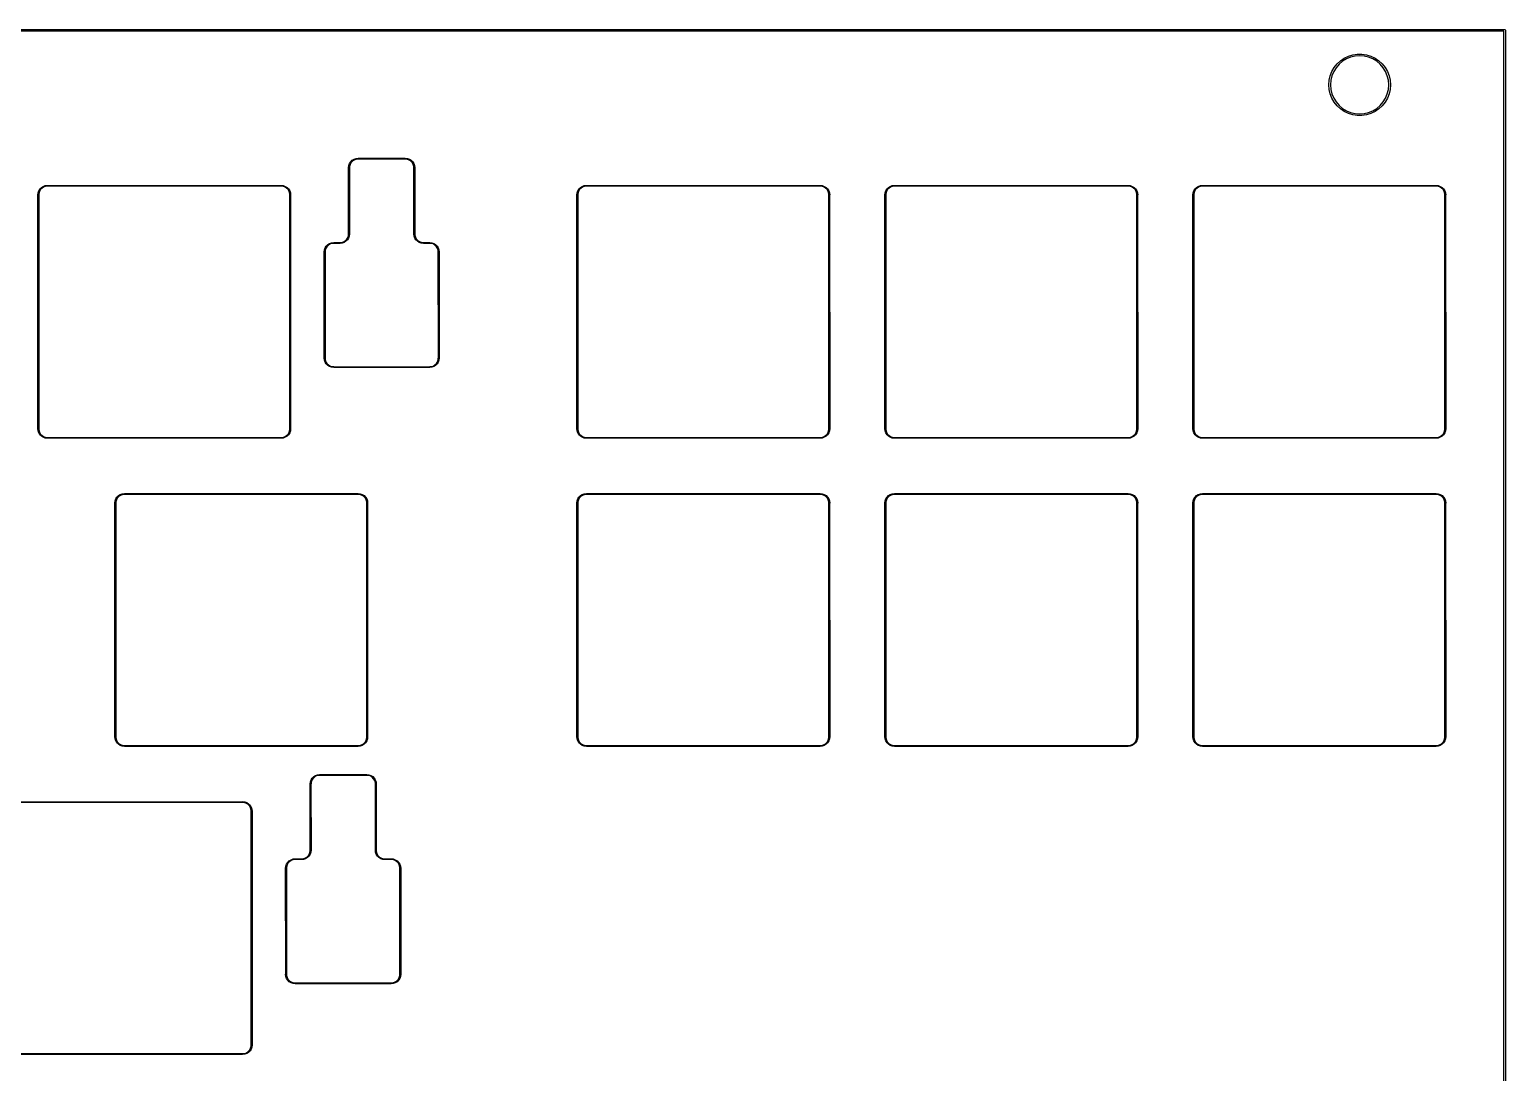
# Model space of a CAD drawing. Extents: x 458 to 823, y -223 to -121.
# Drawn here: x 741.6 to 823, y -181.5 to -123.9 of the extents above; entities that cross this region are included whole.
import ezdxf

# ---------------------------------------------------------------- set-up
doc = ezdxf.new("R2010")
doc.units = 0
doc.layers.add('BLACK', color=7, linetype='CONTINUOUS')

msp = doc.modelspace()

# ---------------------------------------------------------------- linework, layer by layer
at = {"layer": 'BLACK', "linetype": 'CONTINUOUS'}
for p, q in [((510.019131, -123.953805), (823, -123.95)), ((822.950001, -124.046194), (510.046196, -124.049999)), ((822.953803, -222.95), (822.950001, -124.046194)), ((823, -123.95), (823.019134, -123.953806)), ((823.019134, -123.953806), (823.046194, -123.980866)), ((823.046194, -123.980866), (823.05, -223)), ((814.15, -125.527757), (814.37892, -125.417515)), ((814.37892, -125.417515), (814.621714, -125.342623)), ((814.748931, -125.414812), (814.504044, -125.473604)), ((814.621714, -125.342623), (814.872959, -125.304754)), ((815, -125.395052), (814.748931, -125.414812)), ((814.872959, -125.304754), (815.127041, -125.304754)), ((815.251069, -125.414812), (815, -125.395052)), ((815.127041, -125.304754), (815.378286, -125.342623)), ((815.495956, -125.473604), (815.251069, -125.414812)), ((815.378286, -125.342623), (815.62108, -125.417515)), ((815.62108, -125.417515), (815.85, -125.527757)), ((813.375526, -126.498916), (813.468353, -126.262398)), ((813.468353, -126.262398), (813.595394, -126.042356)), ((813.70157, -126.056635), (813.569981, -126.271369)), ((813.595394, -126.042356), (813.753812, -125.843706)), ((813.86513, -125.86513), (813.70157, -126.056635)), ((813.753812, -125.843706), (813.940067, -125.670886)), ((814.056635, -125.70157), (813.86513, -125.86513)), ((813.940067, -125.670886), (814.15, -125.527757)), ((814.271369, -125.569981), (814.056635, -125.70157)), ((814.504044, -125.473604), (814.271369, -125.569981)), ((815.728631, -125.569981), (815.495956, -125.473604)), ((815.943365, -125.70157), (815.728631, -125.569981)), ((815.85, -125.527757), (816.059933, -125.670886)), ((816.13487, -125.86513), (815.943365, -125.70157)), ((816.059933, -125.670886), (816.246188, -125.843706)), ((816.29843, -126.056635), (816.13487, -125.86513)), ((816.246188, -125.843706), (816.404606, -126.042356)), ((816.430019, -126.271369), (816.29843, -126.056635)), ((816.404606, -126.042356), (816.531647, -126.262398)), ((816.531647, -126.262398), (816.624474, -126.498916)), ((813.3, -127), (813.318988, -126.746628)), ((813.318988, -127.253372), (813.3, -127)), ((813.318988, -126.746628), (813.375526, -126.498916)), ((813.414812, -126.748931), (813.395052, -127)), ((813.395052, -127), (813.414812, -127.251069)), ((813.473604, -126.504044), (813.414812, -126.748931)), ((813.569981, -126.271369), (813.473604, -126.504044)), ((816.526396, -126.504044), (816.430019, -126.271369)), ((816.585188, -126.748931), (816.526396, -126.504044)), ((816.604948, -127), (816.585188, -126.748931)), ((816.585188, -127.251069), (816.604948, -127)), ((816.624474, -126.498916), (816.681012, -126.746628)), ((816.681012, -126.746628), (816.7, -127)), ((816.7, -127), (816.681012, -127.253372)), ((813.375526, -127.501084), (813.318988, -127.253372)), ((813.468353, -127.737602), (813.375526, -127.501084)), ((813.414812, -127.251069), (813.473604, -127.495956)), ((813.595394, -127.957644), (813.468353, -127.737602)), ((813.473604, -127.495956), (813.569981, -127.728631)), ((813.569981, -127.728631), (813.70157, -127.943365)), ((816.29843, -127.943365), (816.430019, -127.728631)), ((816.531647, -127.737602), (816.404606, -127.957644)), ((816.430019, -127.728631), (816.526396, -127.495956)), ((816.526396, -127.495956), (816.585188, -127.251069)), ((816.624474, -127.501084), (816.531647, -127.737602)), ((816.681012, -127.253372), (816.624474, -127.501084)), ((813.753812, -128.156294), (813.595394, -127.957644)), ((813.70157, -127.943365), (813.86513, -128.13487)), ((813.940067, -128.329114), (813.753812, -128.156294)), ((813.86513, -128.13487), (814.056635, -128.29843)), ((814.15, -128.472243), (813.940067, -128.329114)), ((814.056635, -128.29843), (814.271369, -128.430019)), ((814.37892, -128.582485), (814.15, -128.472243)), ((814.271369, -128.430019), (814.504044, -128.526396)), ((814.621714, -128.657377), (814.37892, -128.582485)), ((814.504044, -128.526396), (814.748931, -128.585188)), ((814.872959, -128.695246), (814.621714, -128.657377)), ((814.748931, -128.585188), (815, -128.604948)), ((815.127041, -128.695246), (814.872959, -128.695246)), ((815, -128.604948), (815.251069, -128.585188)), ((815.378286, -128.657377), (815.127041, -128.695246)), ((815.251069, -128.585188), (815.495956, -128.526396)), ((815.62108, -128.582485), (815.378286, -128.657377)), ((815.495956, -128.526396), (815.728631, -128.430019)), ((815.85, -128.472243), (815.62108, -128.582485)), ((815.728631, -128.430019), (815.943365, -128.29843)), ((816.059933, -128.329114), (815.85, -128.472243)), ((815.943365, -128.29843), (816.13487, -128.13487)), ((816.246188, -128.156294), (816.059933, -128.329114)), ((816.13487, -128.13487), (816.29843, -127.943365)), ((816.404606, -127.957644), (816.246188, -128.156294)), ((759.397668, -131.164538), (759.497211, -131.101991)), ((759.541657, -131.13237), (759.433343, -131.194905)), ((759.497211, -131.101991), (759.608177, -131.063163)), ((759.662465, -131.1), (759.541657, -131.13237)), ((759.608177, -131.063163), (759.725, -131.05)), ((759.725, -131.1), (759.662465, -131.1)), ((759.725, -131.05), (759.730821, -131.051891)), ((762.319178, -131.098108), (759.725, -131.1)), ((759.730821, -131.051891), (762.325, -131.05)), ((762.325, -131.1), (762.319178, -131.098108)), ((762.325, -131.05), (762.441823, -131.063163)), ((762.387535, -131.1), (762.325, -131.1)), ((762.508343, -131.13237), (762.387535, -131.1)), ((762.441823, -131.063163), (762.552789, -131.101991)), ((762.616657, -131.194905), (762.508343, -131.13237)), ((762.552789, -131.101991), (762.652332, -131.164538)), ((759.2, -131.575), (759.213163, -131.458177)), ((759.201894, -135.219168), (759.2, -131.575)), ((759.213163, -131.458177), (759.251991, -131.347211)), ((759.25, -131.575), (759.248105, -131.580831)), ((759.248105, -131.580831), (759.25, -135.225)), ((759.28237, -131.391657), (759.25, -131.512465)), ((759.25, -131.512465), (759.25, -131.575)), ((759.251991, -131.347211), (759.314538, -131.247668)), ((759.344905, -131.283343), (759.28237, -131.391657)), ((759.314538, -131.247668), (759.397668, -131.164538)), ((759.433343, -131.194905), (759.344905, -131.283343)), ((762.705095, -131.283343), (762.616657, -131.194905)), ((762.652332, -131.164538), (762.735462, -131.247668)), ((762.76763, -131.391657), (762.705095, -131.283343)), ((762.735462, -131.247668), (762.798009, -131.347211)), ((762.8, -131.512465), (762.76763, -131.391657)), ((762.798009, -131.347211), (762.836837, -131.458177)), ((762.8, -131.575), (762.8, -131.512465)), ((762.801894, -135.219168), (762.8, -131.575)), ((762.836837, -131.458177), (762.85, -131.575)), ((762.85, -131.575), (762.848105, -131.580831)), ((762.848105, -131.580831), (762.85, -135.225)), ((742.101991, -132.847211), (742.164538, -132.747668)), ((742.194905, -132.783343), (742.13237, -132.891657)), ((742.164538, -132.747668), (742.247668, -132.664538)), ((742.283343, -132.694905), (742.194905, -132.783343)), ((742.247668, -132.664538), (742.347211, -132.601991)), ((742.391657, -132.63237), (742.283343, -132.694905)), ((742.347211, -132.601991), (742.458177, -132.563163)), ((742.512465, -132.6), (742.391657, -132.63237)), ((742.458177, -132.563163), (742.575, -132.55)), ((742.575, -132.6), (742.512465, -132.6)), ((742.575, -132.55), (742.580849, -132.5519)), ((755.46915, -132.598099), (742.575, -132.6)), ((742.580849, -132.5519), (755.475, -132.55)), ((755.475, -132.6), (755.46915, -132.598099)), ((755.475, -132.55), (755.591823, -132.563163)), ((755.537535, -132.6), (755.475, -132.6)), ((755.658343, -132.63237), (755.537535, -132.6)), ((755.591823, -132.563163), (755.702789, -132.601991)), ((755.766657, -132.694905), (755.658343, -132.63237)), ((755.702789, -132.601991), (755.802332, -132.664538)), ((755.855095, -132.783343), (755.766657, -132.694905)), ((755.802332, -132.664538), (755.885462, -132.747668)), ((755.91763, -132.891657), (755.855095, -132.783343)), ((755.885462, -132.747668), (755.948009, -132.847211)), ((771.851991, -132.847211), (771.914538, -132.747668)), ((771.944905, -132.783343), (771.88237, -132.891657)), ((771.914538, -132.747668), (771.997668, -132.664538)), ((772.033343, -132.694905), (771.944905, -132.783343)), ((771.997668, -132.664538), (772.097211, -132.601991)), ((772.141657, -132.63237), (772.033343, -132.694905)), ((772.097211, -132.601991), (772.208177, -132.563163)), ((772.262465, -132.6), (772.141657, -132.63237)), ((772.208177, -132.563163), (772.325, -132.55)), ((772.325, -132.6), (772.262465, -132.6)), ((772.325, -132.55), (772.330849, -132.5519)), ((785.21915, -132.598099), (772.325, -132.6)), ((772.330849, -132.5519), (785.225, -132.55)), ((785.225, -132.6), (785.21915, -132.598099)), ((785.225, -132.55), (785.341823, -132.563163)), ((785.287535, -132.6), (785.225, -132.6)), ((785.408343, -132.63237), (785.287535, -132.6)), ((785.341823, -132.563163), (785.452789, -132.601991)), ((785.516657, -132.694905), (785.408343, -132.63237)), ((785.452789, -132.601991), (785.552332, -132.664538)), ((785.605095, -132.783343), (785.516657, -132.694905)), ((785.552332, -132.664538), (785.635462, -132.747668)), ((785.66763, -132.891657), (785.605095, -132.783343)), ((785.635462, -132.747668), (785.698009, -132.847211)), ((788.851991, -132.847211), (788.914538, -132.747668)), ((788.944905, -132.783343), (788.88237, -132.891657)), ((788.914538, -132.747668), (788.997668, -132.664538)), ((789.033343, -132.694905), (788.944905, -132.783343)), ((788.997668, -132.664538), (789.097211, -132.601991)), ((789.141657, -132.63237), (789.033343, -132.694905)), ((789.097211, -132.601991), (789.208177, -132.563163)), ((789.262465, -132.6), (789.141657, -132.63237)), ((789.208177, -132.563163), (789.325, -132.55)), ((789.325, -132.6), (789.262465, -132.6)), ((789.325, -132.55), (789.330849, -132.5519)), ((802.21915, -132.598099), (789.325, -132.6)), ((789.330849, -132.5519), (802.225, -132.55)), ((802.225, -132.6), (802.21915, -132.598099)), ((802.225, -132.55), (802.341823, -132.563163)), ((802.287535, -132.6), (802.225, -132.6)), ((802.408343, -132.63237), (802.287535, -132.6)), ((802.341823, -132.563163), (802.452789, -132.601991)), ((802.516657, -132.694905), (802.408343, -132.63237)), ((802.452789, -132.601991), (802.552332, -132.664538)), ((802.605095, -132.783343), (802.516657, -132.694905)), ((802.552332, -132.664538), (802.635462, -132.747668)), ((802.66763, -132.891657), (802.605095, -132.783343)), ((802.635462, -132.747668), (802.698009, -132.847211)), ((805.851991, -132.847211), (805.914538, -132.747668)), ((805.944905, -132.783343), (805.88237, -132.891657)), ((805.914538, -132.747668), (805.997668, -132.664538)), ((806.033343, -132.694905), (805.944905, -132.783343)), ((805.997668, -132.664538), (806.097211, -132.601991)), ((806.141657, -132.63237), (806.033343, -132.694905)), ((806.097211, -132.601991), (806.208177, -132.563163)), ((806.262465, -132.6), (806.141657, -132.63237)), ((806.208177, -132.563163), (806.325, -132.55)), ((806.325, -132.6), (806.262465, -132.6)), ((806.325, -132.55), (806.330849, -132.5519)), ((819.21915, -132.598099), (806.325, -132.6)), ((806.330849, -132.5519), (819.225, -132.55)), ((819.225, -132.6), (819.21915, -132.598099)), ((819.225, -132.55), (819.341823, -132.563163)), ((819.287535, -132.6), (819.225, -132.6)), ((819.408343, -132.63237), (819.287535, -132.6)), ((819.341823, -132.563163), (819.452789, -132.601991)), ((819.516657, -132.694905), (819.408343, -132.63237)), ((819.452789, -132.601991), (819.552332, -132.664538)), ((819.605095, -132.783343), (819.516657, -132.694905)), ((819.552332, -132.664538), (819.635462, -132.747668)), ((819.66763, -132.891657), (819.605095, -132.783343)), ((819.635462, -132.747668), (819.698009, -132.847211)), ((742.05, -133.075), (742.063163, -132.958177)), ((742.0519, -145.96915), (742.05, -133.075)), ((742.063163, -132.958177), (742.101991, -132.847211)), ((742.1, -133.075), (742.098099, -133.080849)), ((742.098099, -133.080849), (742.1, -145.975)), ((742.13237, -132.891657), (742.1, -133.012465)), ((742.1, -133.012465), (742.1, -133.075)), ((755.95, -133.012465), (755.91763, -132.891657)), ((755.948009, -132.847211), (755.986837, -132.958177)), ((755.95, -133.075), (755.95, -133.012465)), ((755.9519, -145.96915), (755.95, -133.075)), ((755.986837, -132.958177), (756, -133.075)), ((756, -133.075), (755.998099, -133.080849)), ((755.998099, -133.080849), (756, -145.975)), ((771.8, -133.075), (771.813163, -132.958177)), ((771.8019, -145.96915), (771.8, -133.075)), ((771.813163, -132.958177), (771.851991, -132.847211)), ((771.85, -133.075), (771.848099, -133.080849)), ((771.848099, -133.080849), (771.85, -145.975)), ((771.88237, -132.891657), (771.85, -133.012465)), ((771.85, -133.012465), (771.85, -133.075)), ((785.7, -133.012465), (785.66763, -132.891657)), ((785.698009, -132.847211), (785.736837, -132.958177)), ((785.7, -133.075), (785.7, -133.012465)), ((785.7019, -145.96915), (785.7, -133.075)), ((785.736837, -132.958177), (785.75, -133.075)), ((785.75, -133.075), (785.748099, -133.080849)), ((785.748099, -133.080849), (785.75, -145.975)), ((788.8, -133.075), (788.813163, -132.958177)), ((788.8019, -145.96915), (788.8, -133.075)), ((788.813163, -132.958177), (788.851991, -132.847211)), ((788.85, -133.075), (788.848099, -133.080849)), ((788.848099, -133.080849), (788.85, -145.975)), ((788.88237, -132.891657), (788.85, -133.012465)), ((788.85, -133.012465), (788.85, -133.075)), ((802.7, -133.012465), (802.66763, -132.891657)), ((802.698009, -132.847211), (802.736837, -132.958177)), ((802.7, -133.075), (802.7, -133.012465)), ((802.7019, -145.96915), (802.7, -133.075)), ((802.736837, -132.958177), (802.75, -133.075)), ((802.75, -133.075), (802.748099, -133.080849)), ((802.748099, -133.080849), (802.75, -145.975)), ((805.8, -133.075), (805.813163, -132.958177)), ((805.8019, -145.96915), (805.8, -133.075)), ((805.813163, -132.958177), (805.851991, -132.847211)), ((805.85, -133.075), (805.848099, -133.080849)), ((805.848099, -133.080849), (805.85, -145.975)), ((805.88237, -132.891657), (805.85, -133.012465)), ((805.85, -133.012465), (805.85, -133.075)), ((819.7, -133.012465), (819.66763, -132.891657)), ((819.698009, -132.847211), (819.736837, -132.958177)), ((819.7, -133.075), (819.7, -133.012465)), ((819.7019, -145.96915), (819.7, -133.075)), ((819.736837, -132.958177), (819.75, -133.075)), ((819.75, -133.075), (819.748099, -133.080849)), ((819.748099, -133.080849), (819.75, -145.975)), ((759.2, -135.225), (759.201894, -135.219168)), ((759.2, -135.287535), (759.2, -135.225)), ((759.25, -135.225), (759.236837, -135.341823)), ((762.8, -135.225), (762.801894, -135.219168)), ((762.813163, -135.341823), (762.8, -135.225)), ((762.85, -135.225), (762.85, -135.287535)), ((757.863163, -136.108177), (757.901991, -135.997211)), ((757.93237, -136.041657), (757.9, -136.162465)), ((757.901991, -135.997211), (757.964538, -135.897668)), ((757.994905, -135.933343), (757.93237, -136.041657)), ((757.964538, -135.897668), (758.047668, -135.814538)), ((758.083343, -135.844905), (757.994905, -135.933343)), ((758.047668, -135.814538), (758.147211, -135.751991)), ((758.191657, -135.78237), (758.083343, -135.844905)), ((758.147211, -135.751991), (758.258177, -135.713163)), ((758.312465, -135.75), (758.191657, -135.78237)), ((758.258177, -135.713163), (758.375, -135.7)), ((758.375, -135.75), (758.312465, -135.75)), ((758.375, -135.7), (758.380609, -135.701822)), ((758.71939, -135.748177), (758.375, -135.75)), ((758.380609, -135.701822), (758.725, -135.7)), ((758.725, -135.75), (758.71939, -135.748177)), ((758.725, -135.7), (758.787535, -135.7)), ((758.841823, -135.736837), (758.725, -135.75)), ((758.787535, -135.7), (758.908343, -135.66763)), ((758.952789, -135.698009), (758.841823, -135.736837)), ((758.908343, -135.66763), (759.016657, -135.605095)), ((759.052332, -135.635462), (758.952789, -135.698009)), ((759.016657, -135.605095), (759.105095, -135.516657)), ((759.135462, -135.552332), (759.052332, -135.635462)), ((759.105095, -135.516657), (759.16763, -135.408343)), ((759.198009, -135.452789), (759.135462, -135.552332)), ((759.16763, -135.408343), (759.2, -135.287535)), ((759.236837, -135.341823), (759.198009, -135.452789)), ((762.851991, -135.452789), (762.813163, -135.341823)), ((762.85, -135.287535), (762.88237, -135.408343)), ((762.914538, -135.552332), (762.851991, -135.452789)), ((762.88237, -135.408343), (762.944905, -135.516657)), ((762.997668, -135.635462), (762.914538, -135.552332)), ((762.944905, -135.516657), (763.033343, -135.605095)), ((763.097211, -135.698009), (762.997668, -135.635462)), ((763.033343, -135.605095), (763.141657, -135.66763)), ((763.208177, -135.736837), (763.097211, -135.698009)), ((763.141657, -135.66763), (763.262465, -135.7)), ((763.325, -135.75), (763.208177, -135.736837)), ((763.262465, -135.7), (763.325, -135.7)), ((763.325, -135.7), (763.330609, -135.701822)), ((763.66939, -135.748177), (763.325, -135.75)), ((763.330609, -135.701822), (763.675, -135.7)), ((763.675, -135.75), (763.66939, -135.748177)), ((763.675, -135.7), (763.791823, -135.713163)), ((763.737535, -135.75), (763.675, -135.75)), ((763.858343, -135.78237), (763.737535, -135.75)), ((763.791823, -135.713163), (763.902789, -135.751991)), ((763.966657, -135.844905), (763.858343, -135.78237)), ((763.902789, -135.751991), (764.002332, -135.814538)), ((764.055095, -135.933343), (763.966657, -135.844905)), ((764.002332, -135.814538), (764.085462, -135.897668)), ((764.11763, -136.041657), (764.055095, -135.933343)), ((764.085462, -135.897668), (764.148009, -135.997211)), ((764.15, -136.162465), (764.11763, -136.041657)), ((764.148009, -135.997211), (764.186837, -136.108177)), ((757.85, -136.225), (757.863163, -136.108177)), ((757.851897, -142.069158), (757.85, -136.225)), ((757.9, -136.225), (757.898102, -136.230841)), ((757.898102, -136.230841), (757.9, -142.075)), ((757.9, -136.162465), (757.9, -136.225)), ((764.15, -136.225), (764.15, -136.162465)), ((764.151897, -142.069158), (764.15, -136.225)), ((764.186837, -136.108177), (764.2, -136.225)), ((764.2, -136.225), (764.198102, -136.230841)), ((764.198102, -136.230841), (764.2, -142.075)), ((757.85, -142.075), (757.851897, -142.069158)), ((757.863163, -142.191823), (757.85, -142.075)), ((757.901991, -142.302789), (757.863163, -142.191823)), ((757.9, -142.075), (757.9, -142.137535)), ((757.9, -142.137535), (757.93237, -142.258343)), ((757.964538, -142.402332), (757.901991, -142.302789)), ((757.93237, -142.258343), (757.994905, -142.366657)), ((758.047668, -142.485462), (757.964538, -142.402332)), ((757.994905, -142.366657), (758.083343, -142.455095)), ((758.147211, -142.548009), (758.047668, -142.485462)), ((758.083343, -142.455095), (758.191657, -142.51763)), ((758.258177, -142.586837), (758.147211, -142.548009)), ((758.191657, -142.51763), (758.312465, -142.55)), ((758.312465, -142.55), (758.375, -142.55)), ((758.375, -142.55), (758.380839, -142.551897)), ((758.380839, -142.551897), (763.675, -142.55)), ((763.675, -142.55), (763.737535, -142.55)), ((763.737535, -142.55), (763.858343, -142.51763)), ((763.902789, -142.548009), (763.791823, -142.586837)), ((763.858343, -142.51763), (763.966657, -142.455095)), ((764.002332, -142.485462), (763.902789, -142.548009)), ((763.966657, -142.455095), (764.055095, -142.366657)), ((764.085462, -142.402332), (764.002332, -142.485462)), ((764.055095, -142.366657), (764.11763, -142.258343)), ((764.148009, -142.302789), (764.085462, -142.402332)), ((764.11763, -142.258343), (764.15, -142.137535)), ((764.186837, -142.191823), (764.148009, -142.302789)), ((764.15, -142.075), (764.151897, -142.069158)), ((764.15, -142.137535), (764.15, -142.075)), ((764.2, -142.075), (764.186837, -142.191823)), ((758.375, -142.6), (758.258177, -142.586837)), ((763.66916, -142.598102), (758.375, -142.6)), ((763.675, -142.6), (763.66916, -142.598102)), ((763.791823, -142.586837), (763.675, -142.6)), ((742.05, -145.975), (742.0519, -145.96915)), ((742.063163, -146.091823), (742.05, -145.975)), ((742.101991, -146.202789), (742.063163, -146.091823)), ((742.1, -145.975), (742.1, -146.037535)), ((742.1, -146.037535), (742.13237, -146.158343)), ((742.164538, -146.302332), (742.101991, -146.202789)), ((742.13237, -146.158343), (742.194905, -146.266657)), ((742.247668, -146.385462), (742.164538, -146.302332)), ((742.194905, -146.266657), (742.283343, -146.355095)), ((742.347211, -146.448009), (742.247668, -146.385462)), ((742.283343, -146.355095), (742.391657, -146.41763)), ((742.458177, -146.486837), (742.347211, -146.448009)), ((742.391657, -146.41763), (742.512465, -146.45)), ((742.575, -146.5), (742.458177, -146.486837)), ((742.512465, -146.45), (742.575, -146.45)), ((742.575, -146.45), (742.580849, -146.4519)), ((755.46915, -146.498099), (742.575, -146.5)), ((742.580849, -146.4519), (755.475, -146.45)), ((755.475, -146.5), (755.46915, -146.498099)), ((755.475, -146.45), (755.537535, -146.45)), ((755.591823, -146.486837), (755.475, -146.5)), ((755.537535, -146.45), (755.658343, -146.41763)), ((755.702789, -146.448009), (755.591823, -146.486837)), ((755.658343, -146.41763), (755.766657, -146.355095)), ((755.802332, -146.385462), (755.702789, -146.448009)), ((755.766657, -146.355095), (755.855095, -146.266657)), ((755.885462, -146.302332), (755.802332, -146.385462)), ((755.855095, -146.266657), (755.91763, -146.158343)), ((755.948009, -146.202789), (755.885462, -146.302332)), ((755.91763, -146.158343), (755.95, -146.037535)), ((755.986837, -146.091823), (755.948009, -146.202789)), ((755.95, -145.975), (755.9519, -145.96915)), ((755.95, -146.037535), (755.95, -145.975)), ((756, -145.975), (755.986837, -146.091823)), ((771.8, -145.975), (771.8019, -145.96915)), ((771.813163, -146.091823), (771.8, -145.975)), ((771.851991, -146.202789), (771.813163, -146.091823)), ((771.85, -145.975), (771.85, -146.037535)), ((771.85, -146.037535), (771.88237, -146.158343)), ((771.914538, -146.302332), (771.851991, -146.202789)), ((771.88237, -146.158343), (771.944905, -146.266657)), ((771.997668, -146.385462), (771.914538, -146.302332)), ((771.944905, -146.266657), (772.033343, -146.355095)), ((772.097211, -146.448009), (771.997668, -146.385462)), ((772.033343, -146.355095), (772.141657, -146.41763)), ((772.208177, -146.486837), (772.097211, -146.448009)), ((772.141657, -146.41763), (772.262465, -146.45)), ((772.325, -146.5), (772.208177, -146.486837)), ((772.262465, -146.45), (772.325, -146.45)), ((772.325, -146.45), (772.330849, -146.4519)), ((785.21915, -146.498099), (772.325, -146.5)), ((772.330849, -146.4519), (785.225, -146.45)), ((785.225, -146.5), (785.21915, -146.498099)), ((785.225, -146.45), (785.287535, -146.45)), ((785.341823, -146.486837), (785.225, -146.5)), ((785.287535, -146.45), (785.408343, -146.41763)), ((785.452789, -146.448009), (785.341823, -146.486837)), ((785.408343, -146.41763), (785.516657, -146.355095)), ((785.552332, -146.385462), (785.452789, -146.448009)), ((785.516657, -146.355095), (785.605095, -146.266657)), ((785.635462, -146.302332), (785.552332, -146.385462)), ((785.605095, -146.266657), (785.66763, -146.158343)), ((785.698009, -146.202789), (785.635462, -146.302332)), ((785.66763, -146.158343), (785.7, -146.037535)), ((785.736837, -146.091823), (785.698009, -146.202789)), ((785.7, -145.975), (785.7019, -145.96915)), ((785.7, -146.037535), (785.7, -145.975)), ((785.75, -145.975), (785.736837, -146.091823)), ((788.8, -145.975), (788.8019, -145.96915)), ((788.813163, -146.091823), (788.8, -145.975)), ((788.851991, -146.202789), (788.813163, -146.091823)), ((788.85, -145.975), (788.85, -146.037535)), ((788.85, -146.037535), (788.88237, -146.158343)), ((788.914538, -146.302332), (788.851991, -146.202789)), ((788.88237, -146.158343), (788.944905, -146.266657)), ((788.997668, -146.385462), (788.914538, -146.302332)), ((788.944905, -146.266657), (789.033343, -146.355095)), ((789.097211, -146.448009), (788.997668, -146.385462)), ((789.033343, -146.355095), (789.141657, -146.41763)), ((789.208177, -146.486837), (789.097211, -146.448009)), ((789.141657, -146.41763), (789.262465, -146.45)), ((789.325, -146.5), (789.208177, -146.486837)), ((789.262465, -146.45), (789.325, -146.45)), ((789.325, -146.45), (789.330849, -146.4519)), ((802.21915, -146.498099), (789.325, -146.5)), ((789.330849, -146.4519), (802.225, -146.45)), ((802.225, -146.5), (802.21915, -146.498099)), ((802.225, -146.45), (802.287535, -146.45)), ((802.341823, -146.486837), (802.225, -146.5)), ((802.287535, -146.45), (802.408343, -146.41763)), ((802.452789, -146.448009), (802.341823, -146.486837)), ((802.408343, -146.41763), (802.516657, -146.355095)), ((802.552332, -146.385462), (802.452789, -146.448009)), ((802.516657, -146.355095), (802.605095, -146.266657)), ((802.635462, -146.302332), (802.552332, -146.385462)), ((802.605095, -146.266657), (802.66763, -146.158343)), ((802.698009, -146.202789), (802.635462, -146.302332)), ((802.66763, -146.158343), (802.7, -146.037535)), ((802.736837, -146.091823), (802.698009, -146.202789)), ((802.7, -145.975), (802.7019, -145.96915)), ((802.7, -146.037535), (802.7, -145.975)), ((802.75, -145.975), (802.736837, -146.091823)), ((805.8, -145.975), (805.8019, -145.96915)), ((805.813163, -146.091823), (805.8, -145.975)), ((805.851991, -146.202789), (805.813163, -146.091823)), ((805.85, -145.975), (805.85, -146.037535)), ((805.85, -146.037535), (805.88237, -146.158343)), ((805.914538, -146.302332), (805.851991, -146.202789)), ((805.88237, -146.158343), (805.944905, -146.266657)), ((805.997668, -146.385462), (805.914538, -146.302332)), ((805.944905, -146.266657), (806.033343, -146.355095)), ((806.097211, -146.448009), (805.997668, -146.385462)), ((806.033343, -146.355095), (806.141657, -146.41763)), ((806.208177, -146.486837), (806.097211, -146.448009)), ((806.141657, -146.41763), (806.262465, -146.45)), ((806.325, -146.5), (806.208177, -146.486837)), ((806.262465, -146.45), (806.325, -146.45)), ((806.325, -146.45), (806.330849, -146.4519)), ((819.21915, -146.498099), (806.325, -146.5)), ((806.330849, -146.4519), (819.225, -146.45)), ((819.225, -146.5), (819.21915, -146.498099)), ((819.225, -146.45), (819.287535, -146.45)), ((819.341823, -146.486837), (819.225, -146.5)), ((819.287535, -146.45), (819.408343, -146.41763)), ((819.452789, -146.448009), (819.341823, -146.486837)), ((819.408343, -146.41763), (819.516657, -146.355095)), ((819.552332, -146.385462), (819.452789, -146.448009)), ((819.516657, -146.355095), (819.605095, -146.266657)), ((819.635462, -146.302332), (819.552332, -146.385462)), ((819.605095, -146.266657), (819.66763, -146.158343)), ((819.698009, -146.202789), (819.635462, -146.302332)), ((819.66763, -146.158343), (819.7, -146.037535)), ((819.736837, -146.091823), (819.698009, -146.202789)), ((819.7, -145.975), (819.7019, -145.96915)), ((819.7, -146.037535), (819.7, -145.975)), ((819.75, -145.975), (819.736837, -146.091823)), ((746.313163, -149.958177), (746.351991, -149.847211)), ((746.351991, -149.847211), (746.414538, -149.747668)), ((746.444905, -149.783343), (746.38237, -149.891657)), ((746.414538, -149.747668), (746.497668, -149.664538)), ((746.533343, -149.694905), (746.444905, -149.783343)), ((746.497668, -149.664538), (746.597211, -149.601991)), ((746.641657, -149.63237), (746.533343, -149.694905)), ((746.597211, -149.601991), (746.708177, -149.563163)), ((746.762465, -149.6), (746.641657, -149.63237)), ((746.708177, -149.563163), (746.825, -149.55)), ((746.825, -149.6), (746.762465, -149.6)), ((746.825, -149.55), (746.830849, -149.5519)), ((759.71915, -149.598099), (746.825, -149.6)), ((746.830849, -149.5519), (759.725, -149.55)), ((759.725, -149.6), (759.71915, -149.598099)), ((759.725, -149.55), (759.841823, -149.563163)), ((759.787535, -149.6), (759.725, -149.6)), ((759.908343, -149.63237), (759.787535, -149.6)), ((759.841823, -149.563163), (759.952789, -149.601991)), ((760.016657, -149.694905), (759.908343, -149.63237)), ((759.952789, -149.601991), (760.052332, -149.664538)), ((760.105095, -149.783343), (760.016657, -149.694905)), ((760.052332, -149.664538), (760.135462, -149.747668)), ((760.16763, -149.891657), (760.105095, -149.783343)), ((760.135462, -149.747668), (760.198009, -149.847211)), ((760.198009, -149.847211), (760.236837, -149.958177)), ((771.813163, -149.958177), (771.851991, -149.847211)), ((771.851991, -149.847211), (771.914538, -149.747668)), ((771.944905, -149.783343), (771.88237, -149.891657)), ((771.914538, -149.747668), (771.997668, -149.664538)), ((772.033343, -149.694905), (771.944905, -149.783343)), ((771.997668, -149.664538), (772.097211, -149.601991)), ((772.141657, -149.63237), (772.033343, -149.694905)), ((772.097211, -149.601991), (772.208177, -149.563163)), ((772.262465, -149.6), (772.141657, -149.63237)), ((772.208177, -149.563163), (772.325, -149.55)), ((772.325, -149.6), (772.262465, -149.6)), ((772.325, -149.55), (772.330849, -149.5519)), ((785.21915, -149.598099), (772.325, -149.6)), ((772.330849, -149.5519), (785.225, -149.55)), ((785.225, -149.6), (785.21915, -149.598099)), ((785.225, -149.55), (785.341823, -149.563163)), ((785.287535, -149.6), (785.225, -149.6)), ((785.408343, -149.63237), (785.287535, -149.6)), ((785.341823, -149.563163), (785.452789, -149.601991)), ((785.516657, -149.694905), (785.408343, -149.63237)), ((785.452789, -149.601991), (785.552332, -149.664538)), ((785.605095, -149.783343), (785.516657, -149.694905)), ((785.552332, -149.664538), (785.635462, -149.747668)), ((785.66763, -149.891657), (785.605095, -149.783343)), ((785.635462, -149.747668), (785.698009, -149.847211)), ((785.698009, -149.847211), (785.736837, -149.958177)), ((788.813163, -149.958177), (788.851991, -149.847211)), ((788.851991, -149.847211), (788.914538, -149.747668)), ((788.944905, -149.783343), (788.88237, -149.891657)), ((788.914538, -149.747668), (788.997668, -149.664538)), ((789.033343, -149.694905), (788.944905, -149.783343)), ((788.997668, -149.664538), (789.097211, -149.601991)), ((789.141657, -149.63237), (789.033343, -149.694905)), ((789.097211, -149.601991), (789.208177, -149.563163)), ((789.262465, -149.6), (789.141657, -149.63237)), ((789.208177, -149.563163), (789.325, -149.55)), ((789.325, -149.6), (789.262465, -149.6)), ((789.325, -149.55), (789.330849, -149.5519)), ((802.21915, -149.598099), (789.325, -149.6)), ((789.330849, -149.5519), (802.225, -149.55)), ((802.225, -149.6), (802.21915, -149.598099)), ((802.225, -149.55), (802.341823, -149.563163)), ((802.287535, -149.6), (802.225, -149.6)), ((802.408343, -149.63237), (802.287535, -149.6)), ((802.341823, -149.563163), (802.452789, -149.601991)), ((802.516657, -149.694905), (802.408343, -149.63237)), ((802.452789, -149.601991), (802.552332, -149.664538)), ((802.605095, -149.783343), (802.516657, -149.694905)), ((802.552332, -149.664538), (802.635462, -149.747668)), ((802.66763, -149.891657), (802.605095, -149.783343)), ((802.635462, -149.747668), (802.698009, -149.847211)), ((802.698009, -149.847211), (802.736837, -149.958177)), ((805.813163, -149.958177), (805.851991, -149.847211)), ((805.851991, -149.847211), (805.914538, -149.747668)), ((805.944905, -149.783343), (805.88237, -149.891657)), ((805.914538, -149.747668), (805.997668, -149.664538)), ((806.033343, -149.694905), (805.944905, -149.783343)), ((805.997668, -149.664538), (806.097211, -149.601991)), ((806.141657, -149.63237), (806.033343, -149.694905)), ((806.097211, -149.601991), (806.208177, -149.563163)), ((806.262465, -149.6), (806.141657, -149.63237)), ((806.208177, -149.563163), (806.325, -149.55)), ((806.325, -149.6), (806.262465, -149.6)), ((806.325, -149.55), (806.330849, -149.5519)), ((819.21915, -149.598099), (806.325, -149.6)), ((806.330849, -149.5519), (819.225, -149.55)), ((819.225, -149.6), (819.21915, -149.598099)), ((819.225, -149.55), (819.341823, -149.563163)), ((819.287535, -149.6), (819.225, -149.6)), ((819.408343, -149.63237), (819.287535, -149.6)), ((819.341823, -149.563163), (819.452789, -149.601991)), ((819.516657, -149.694905), (819.408343, -149.63237)), ((819.452789, -149.601991), (819.552332, -149.664538)), ((819.605095, -149.783343), (819.516657, -149.694905)), ((819.552332, -149.664538), (819.635462, -149.747668)), ((819.66763, -149.891657), (819.605095, -149.783343)), ((819.635462, -149.747668), (819.698009, -149.847211)), ((819.698009, -149.847211), (819.736837, -149.958177)), ((746.3, -150.075), (746.313163, -149.958177)), ((746.3019, -162.96915), (746.3, -150.075)), ((746.35, -150.075), (746.348099, -150.080849)), ((746.348099, -150.080849), (746.35, -162.975)), ((746.38237, -149.891657), (746.35, -150.012465)), ((746.35, -150.012465), (746.35, -150.075)), ((760.2, -150.012465), (760.16763, -149.891657)), ((760.2, -150.075), (760.2, -150.012465)), ((760.2019, -162.96915), (760.2, -150.075)), ((760.236837, -149.958177), (760.25, -150.075)), ((760.25, -150.075), (760.248099, -150.080849)), ((760.248099, -150.080849), (760.25, -162.975)), ((771.8, -150.075), (771.813163, -149.958177)), ((771.8019, -162.96915), (771.8, -150.075)), ((771.85, -150.075), (771.848099, -150.080849)), ((771.848099, -150.080849), (771.85, -162.975)), ((771.88237, -149.891657), (771.85, -150.012465)), ((771.85, -150.012465), (771.85, -150.075)), ((785.7, -150.012465), (785.66763, -149.891657)), ((785.7, -150.075), (785.7, -150.012465)), ((785.7019, -162.96915), (785.7, -150.075)), ((785.736837, -149.958177), (785.75, -150.075)), ((785.75, -150.075), (785.748099, -150.080849)), ((785.748099, -150.080849), (785.75, -162.975)), ((788.8, -150.075), (788.813163, -149.958177)), ((788.8019, -162.96915), (788.8, -150.075)), ((788.85, -150.075), (788.848099, -150.080849)), ((788.848099, -150.080849), (788.85, -162.975)), ((788.88237, -149.891657), (788.85, -150.012465)), ((788.85, -150.012465), (788.85, -150.075)), ((802.7, -150.012465), (802.66763, -149.891657)), ((802.7, -150.075), (802.7, -150.012465)), ((802.7019, -162.96915), (802.7, -150.075)), ((802.736837, -149.958177), (802.75, -150.075)), ((802.75, -150.075), (802.748099, -150.080849)), ((802.748099, -150.080849), (802.75, -162.975)), ((805.8, -150.075), (805.813163, -149.958177)), ((805.8019, -162.96915), (805.8, -150.075)), ((805.85, -150.075), (805.848099, -150.080849)), ((805.848099, -150.080849), (805.85, -162.975)), ((805.88237, -149.891657), (805.85, -150.012465)), ((805.85, -150.012465), (805.85, -150.075)), ((819.7, -150.012465), (819.66763, -149.891657)), ((819.7, -150.075), (819.7, -150.012465)), ((819.7019, -162.96915), (819.7, -150.075)), ((819.736837, -149.958177), (819.75, -150.075)), ((819.75, -150.075), (819.748099, -150.080849)), ((819.748099, -150.080849), (819.75, -162.975)), ((746.3, -162.975), (746.3019, -162.96915)), ((746.313163, -163.091823), (746.3, -162.975)), ((746.351991, -163.202789), (746.313163, -163.091823)), ((746.35, -162.975), (746.35, -163.037535)), ((746.35, -163.037535), (746.38237, -163.158343)), ((746.414538, -163.302332), (746.351991, -163.202789)), ((746.38237, -163.158343), (746.444905, -163.266657)), ((746.497668, -163.385462), (746.414538, -163.302332)), ((746.444905, -163.266657), (746.533343, -163.355095)), ((746.597211, -163.448009), (746.497668, -163.385462)), ((746.533343, -163.355095), (746.641657, -163.41763)), ((746.708177, -163.486837), (746.597211, -163.448009)), ((746.641657, -163.41763), (746.762465, -163.45)), ((746.825, -163.5), (746.708177, -163.486837)), ((746.762465, -163.45), (746.825, -163.45)), ((746.825, -163.45), (746.830849, -163.4519)), ((759.71915, -163.498099), (746.825, -163.5)), ((746.830849, -163.4519), (759.725, -163.45)), ((759.725, -163.5), (759.71915, -163.498099)), ((759.725, -163.45), (759.787535, -163.45)), ((759.841823, -163.486837), (759.725, -163.5)), ((759.787535, -163.45), (759.908343, -163.41763)), ((759.952789, -163.448009), (759.841823, -163.486837)), ((759.908343, -163.41763), (760.016657, -163.355095)), ((760.052332, -163.385462), (759.952789, -163.448009)), ((760.016657, -163.355095), (760.105095, -163.266657)), ((760.135462, -163.302332), (760.052332, -163.385462)), ((760.105095, -163.266657), (760.16763, -163.158343)), ((760.198009, -163.202789), (760.135462, -163.302332)), ((760.16763, -163.158343), (760.2, -163.037535)), ((760.236837, -163.091823), (760.198009, -163.202789)), ((760.2, -162.975), (760.2019, -162.96915)), ((760.2, -163.037535), (760.2, -162.975)), ((760.25, -162.975), (760.236837, -163.091823)), ((771.8, -162.975), (771.8019, -162.96915)), ((771.813163, -163.091823), (771.8, -162.975)), ((771.851991, -163.202789), (771.813163, -163.091823)), ((771.85, -162.975), (771.85, -163.037535)), ((771.85, -163.037535), (771.88237, -163.158343)), ((771.914538, -163.302332), (771.851991, -163.202789)), ((771.88237, -163.158343), (771.944905, -163.266657)), ((771.997668, -163.385462), (771.914538, -163.302332)), ((771.944905, -163.266657), (772.033343, -163.355095)), ((772.097211, -163.448009), (771.997668, -163.385462)), ((772.033343, -163.355095), (772.141657, -163.41763)), ((772.208177, -163.486837), (772.097211, -163.448009)), ((772.141657, -163.41763), (772.262465, -163.45)), ((772.325, -163.5), (772.208177, -163.486837)), ((772.262465, -163.45), (772.325, -163.45)), ((772.325, -163.45), (772.330849, -163.4519)), ((785.21915, -163.498099), (772.325, -163.5)), ((772.330849, -163.4519), (785.225, -163.45)), ((785.225, -163.5), (785.21915, -163.498099)), ((785.225, -163.45), (785.287535, -163.45)), ((785.341823, -163.486837), (785.225, -163.5)), ((785.287535, -163.45), (785.408343, -163.41763)), ((785.452789, -163.448009), (785.341823, -163.486837)), ((785.408343, -163.41763), (785.516657, -163.355095)), ((785.552332, -163.385462), (785.452789, -163.448009)), ((785.516657, -163.355095), (785.605095, -163.266657)), ((785.635462, -163.302332), (785.552332, -163.385462)), ((785.605095, -163.266657), (785.66763, -163.158343)), ((785.698009, -163.202789), (785.635462, -163.302332)), ((785.66763, -163.158343), (785.7, -163.037535)), ((785.736837, -163.091823), (785.698009, -163.202789)), ((785.7, -162.975), (785.7019, -162.96915)), ((785.7, -163.037535), (785.7, -162.975)), ((785.75, -162.975), (785.736837, -163.091823)), ((788.8, -162.975), (788.8019, -162.96915)), ((788.813163, -163.091823), (788.8, -162.975)), ((788.851991, -163.202789), (788.813163, -163.091823)), ((788.85, -162.975), (788.85, -163.037535)), ((788.85, -163.037535), (788.88237, -163.158343)), ((788.914538, -163.302332), (788.851991, -163.202789)), ((788.88237, -163.158343), (788.944905, -163.266657)), ((788.997668, -163.385462), (788.914538, -163.302332)), ((788.944905, -163.266657), (789.033343, -163.355095)), ((789.097211, -163.448009), (788.997668, -163.385462)), ((789.033343, -163.355095), (789.141657, -163.41763)), ((789.208177, -163.486837), (789.097211, -163.448009)), ((789.141657, -163.41763), (789.262465, -163.45)), ((789.325, -163.5), (789.208177, -163.486837)), ((789.262465, -163.45), (789.325, -163.45)), ((789.325, -163.45), (789.330849, -163.4519)), ((802.21915, -163.498099), (789.325, -163.5)), ((789.330849, -163.4519), (802.225, -163.45)), ((802.225, -163.5), (802.21915, -163.498099)), ((802.225, -163.45), (802.287535, -163.45)), ((802.341823, -163.486837), (802.225, -163.5)), ((802.287535, -163.45), (802.408343, -163.41763)), ((802.452789, -163.448009), (802.341823, -163.486837)), ((802.408343, -163.41763), (802.516657, -163.355095)), ((802.552332, -163.385462), (802.452789, -163.448009)), ((802.516657, -163.355095), (802.605095, -163.266657)), ((802.635462, -163.302332), (802.552332, -163.385462)), ((802.605095, -163.266657), (802.66763, -163.158343)), ((802.698009, -163.202789), (802.635462, -163.302332)), ((802.66763, -163.158343), (802.7, -163.037535)), ((802.736837, -163.091823), (802.698009, -163.202789)), ((802.7, -162.975), (802.7019, -162.96915)), ((802.7, -163.037535), (802.7, -162.975)), ((802.75, -162.975), (802.736837, -163.091823)), ((805.8, -162.975), (805.8019, -162.96915)), ((805.813163, -163.091823), (805.8, -162.975)), ((805.851991, -163.202789), (805.813163, -163.091823)), ((805.85, -162.975), (805.85, -163.037535)), ((805.85, -163.037535), (805.88237, -163.158343)), ((805.914538, -163.302332), (805.851991, -163.202789)), ((805.88237, -163.158343), (805.944905, -163.266657)), ((805.997668, -163.385462), (805.914538, -163.302332)), ((805.944905, -163.266657), (806.033343, -163.355095)), ((806.097211, -163.448009), (805.997668, -163.385462)), ((806.033343, -163.355095), (806.141657, -163.41763)), ((806.208177, -163.486837), (806.097211, -163.448009)), ((806.141657, -163.41763), (806.262465, -163.45)), ((806.325, -163.5), (806.208177, -163.486837)), ((806.262465, -163.45), (806.325, -163.45)), ((806.325, -163.45), (806.330849, -163.4519)), ((819.21915, -163.498099), (806.325, -163.5)), ((806.330849, -163.4519), (819.225, -163.45)), ((819.225, -163.5), (819.21915, -163.498099)), ((819.225, -163.45), (819.287535, -163.45)), ((819.341823, -163.486837), (819.225, -163.5)), ((819.287535, -163.45), (819.408343, -163.41763)), ((819.452789, -163.448009), (819.341823, -163.486837)), ((819.408343, -163.41763), (819.516657, -163.355095)), ((819.552332, -163.385462), (819.452789, -163.448009)), ((819.516657, -163.355095), (819.605095, -163.266657)), ((819.635462, -163.302332), (819.552332, -163.385462)), ((819.605095, -163.266657), (819.66763, -163.158343)), ((819.698009, -163.202789), (819.635462, -163.302332)), ((819.66763, -163.158343), (819.7, -163.037535)), ((819.736837, -163.091823), (819.698009, -163.202789)), ((819.7, -162.975), (819.7019, -162.96915)), ((819.7, -163.037535), (819.7, -162.975)), ((819.75, -162.975), (819.736837, -163.091823)), ((757.088163, -165.458177), (757.126991, -165.347211)), ((757.126991, -165.347211), (757.189538, -165.247668)), ((757.219905, -165.283343), (757.15737, -165.391657)), ((757.189538, -165.247668), (757.272668, -165.164538)), ((757.308343, -165.194905), (757.219905, -165.283343)), ((757.272668, -165.164538), (757.372211, -165.101991)), ((757.416657, -165.13237), (757.308343, -165.194905)), ((757.372211, -165.101991), (757.483177, -165.063163)), ((757.537465, -165.1), (757.416657, -165.13237)), ((757.483177, -165.063163), (757.6, -165.05)), ((757.6, -165.1), (757.537465, -165.1)), ((757.6, -165.05), (757.605821, -165.051891)), ((760.194178, -165.098108), (757.6, -165.1)), ((757.605821, -165.051891), (760.2, -165.05)), ((760.2, -165.1), (760.194178, -165.098108)), ((760.2, -165.05), (760.316823, -165.063163)), ((760.262535, -165.1), (760.2, -165.1)), ((760.383343, -165.13237), (760.262535, -165.1)), ((760.316823, -165.063163), (760.427789, -165.101991)), ((760.491657, -165.194905), (760.383343, -165.13237)), ((760.427789, -165.101991), (760.527332, -165.164538)), ((760.580095, -165.283343), (760.491657, -165.194905)), ((760.527332, -165.164538), (760.610462, -165.247668)), ((760.64263, -165.391657), (760.580095, -165.283343)), ((760.610462, -165.247668), (760.673009, -165.347211)), ((760.673009, -165.347211), (760.711837, -165.458177)), ((757.075, -165.575), (757.088163, -165.458177)), ((757.076894, -169.219168), (757.075, -165.575)), ((757.125, -165.575), (757.123105, -165.580831)), ((757.123105, -165.580831), (757.125, -169.225)), ((757.15737, -165.391657), (757.125, -165.512465)), ((757.125, -165.512465), (757.125, -165.575)), ((760.675, -165.512465), (760.64263, -165.391657)), ((760.675, -165.575), (760.675, -165.512465)), ((760.676894, -169.219168), (760.675, -165.575)), ((760.711837, -165.458177), (760.725, -165.575)), ((760.725, -165.575), (760.723105, -165.580831)), ((760.723105, -165.580831), (760.725, -169.225)), ((753.34415, -166.598099), (740.45, -166.6)), ((740.455849, -166.5519), (753.35, -166.55)), ((753.35, -166.6), (753.34415, -166.598099)), ((753.35, -166.55), (753.466823, -166.563163)), ((753.412535, -166.6), (753.35, -166.6)), ((753.533343, -166.63237), (753.412535, -166.6)), ((753.466823, -166.563163), (753.577789, -166.601991)), ((753.641657, -166.694905), (753.533343, -166.63237)), ((753.577789, -166.601991), (753.677332, -166.664538)), ((753.730095, -166.783343), (753.641657, -166.694905)), ((753.677332, -166.664538), (753.760462, -166.747668)), ((753.79263, -166.891657), (753.730095, -166.783343)), ((753.760462, -166.747668), (753.823009, -166.847211)), ((753.825, -167.012465), (753.79263, -166.891657)), ((753.823009, -166.847211), (753.861837, -166.958177)), ((753.861837, -166.958177), (753.875, -167.075)), ((753.825, -167.075), (753.825, -167.012465)), ((753.8269, -179.96915), (753.825, -167.075)), ((753.875, -167.075), (753.873099, -167.080849)), ((753.873099, -167.080849), (753.875, -179.975)), ((756.980095, -169.516657), (757.04263, -169.408343)), ((757.04263, -169.408343), (757.075, -169.287535)), ((757.111837, -169.341823), (757.073009, -169.452789)), ((757.075, -169.225), (757.076894, -169.219168)), ((757.075, -169.287535), (757.075, -169.225)), ((757.125, -169.225), (757.111837, -169.341823)), ((760.675, -169.225), (760.676894, -169.219168)), ((760.688163, -169.341823), (760.675, -169.225)), ((760.726991, -169.452789), (760.688163, -169.341823)), ((760.725, -169.225), (760.725, -169.287535)), ((760.725, -169.287535), (760.75737, -169.408343)), ((760.75737, -169.408343), (760.819905, -169.516657)), ((755.725, -170.225), (755.738163, -170.108177)), ((755.726897, -176.069158), (755.725, -170.225)), ((755.738163, -170.108177), (755.776991, -169.997211)), ((755.775, -170.225), (755.773102, -170.230841)), ((755.773102, -170.230841), (755.775, -176.075)), ((755.80737, -170.041657), (755.775, -170.162465)), ((755.775, -170.162465), (755.775, -170.225)), ((755.776991, -169.997211), (755.839538, -169.897668)), ((755.869905, -169.933343), (755.80737, -170.041657)), ((755.839538, -169.897668), (755.922668, -169.814538)), ((755.958343, -169.844905), (755.869905, -169.933343)), ((755.922668, -169.814538), (756.022211, -169.751991)), ((756.066657, -169.78237), (755.958343, -169.844905)), ((756.022211, -169.751991), (756.133177, -169.713163)), ((756.187465, -169.75), (756.066657, -169.78237)), ((756.133177, -169.713163), (756.25, -169.7)), ((756.25, -169.75), (756.187465, -169.75)), ((756.25, -169.7), (756.255609, -169.701822)), ((756.59439, -169.748177), (756.25, -169.75)), ((756.255609, -169.701822), (756.6, -169.7)), ((756.6, -169.75), (756.59439, -169.748177)), ((756.6, -169.7), (756.662535, -169.7)), ((756.716823, -169.736837), (756.6, -169.75)), ((756.662535, -169.7), (756.783343, -169.66763)), ((756.827789, -169.698009), (756.716823, -169.736837)), ((756.783343, -169.66763), (756.891657, -169.605095)), ((756.927332, -169.635462), (756.827789, -169.698009)), ((756.891657, -169.605095), (756.980095, -169.516657)), ((757.010462, -169.552332), (756.927332, -169.635462)), ((757.073009, -169.452789), (757.010462, -169.552332)), ((760.789538, -169.552332), (760.726991, -169.452789)), ((760.872668, -169.635462), (760.789538, -169.552332)), ((760.819905, -169.516657), (760.908343, -169.605095)), ((760.972211, -169.698009), (760.872668, -169.635462)), ((760.908343, -169.605095), (761.016657, -169.66763)), ((761.083177, -169.736837), (760.972211, -169.698009)), ((761.016657, -169.66763), (761.137465, -169.7)), ((761.2, -169.75), (761.083177, -169.736837)), ((761.137465, -169.7), (761.2, -169.7)), ((761.2, -169.7), (761.205609, -169.701822)), ((761.54439, -169.748177), (761.2, -169.75)), ((761.205609, -169.701822), (761.55, -169.7)), ((761.55, -169.75), (761.54439, -169.748177)), ((761.55, -169.7), (761.666823, -169.713163)), ((761.612535, -169.75), (761.55, -169.75)), ((761.733343, -169.78237), (761.612535, -169.75)), ((761.666823, -169.713163), (761.777789, -169.751991)), ((761.841657, -169.844905), (761.733343, -169.78237)), ((761.777789, -169.751991), (761.877332, -169.814538)), ((761.930095, -169.933343), (761.841657, -169.844905)), ((761.877332, -169.814538), (761.960462, -169.897668)), ((761.99263, -170.041657), (761.930095, -169.933343)), ((761.960462, -169.897668), (762.023009, -169.997211)), ((762.025, -170.162465), (761.99263, -170.041657)), ((762.023009, -169.997211), (762.061837, -170.108177)), ((762.025, -170.225), (762.025, -170.162465)), ((762.026897, -176.069158), (762.025, -170.225)), ((762.061837, -170.108177), (762.075, -170.225)), ((762.075, -170.225), (762.073102, -170.230841)), ((762.073102, -170.230841), (762.075, -176.075)), ((755.725, -176.075), (755.726897, -176.069158)), ((755.738163, -176.191823), (755.725, -176.075)), ((755.776991, -176.302789), (755.738163, -176.191823)), ((755.775, -176.075), (755.775, -176.137535)), ((755.775, -176.137535), (755.80737, -176.258343)), ((755.839538, -176.402332), (755.776991, -176.302789)), ((755.80737, -176.258343), (755.869905, -176.366657)), ((755.922668, -176.485462), (755.839538, -176.402332)), ((755.869905, -176.366657), (755.958343, -176.455095)), ((756.022211, -176.548009), (755.922668, -176.485462)), ((755.958343, -176.455095), (756.066657, -176.51763)), ((756.133177, -176.586837), (756.022211, -176.548009)), ((756.066657, -176.51763), (756.187465, -176.55)), ((756.25, -176.6), (756.133177, -176.586837)), ((756.187465, -176.55), (756.25, -176.55)), ((756.25, -176.55), (756.255839, -176.551897)), ((761.54416, -176.598102), (756.25, -176.6)), ((756.255839, -176.551897), (761.55, -176.55)), ((761.55, -176.6), (761.54416, -176.598102)), ((761.55, -176.55), (761.612535, -176.55)), ((761.666823, -176.586837), (761.55, -176.6)), ((761.612535, -176.55), (761.733343, -176.51763)), ((761.777789, -176.548009), (761.666823, -176.586837)), ((761.733343, -176.51763), (761.841657, -176.455095)), ((761.877332, -176.485462), (761.777789, -176.548009)), ((761.841657, -176.455095), (761.930095, -176.366657)), ((761.960462, -176.402332), (761.877332, -176.485462)), ((761.930095, -176.366657), (761.99263, -176.258343)), ((762.023009, -176.302789), (761.960462, -176.402332)), ((761.99263, -176.258343), (762.025, -176.137535)), ((762.061837, -176.191823), (762.023009, -176.302789)), ((762.025, -176.075), (762.026897, -176.069158)), ((762.025, -176.137535), (762.025, -176.075)), ((762.075, -176.075), (762.061837, -176.191823)), ((753.825, -179.975), (753.8269, -179.96915)), ((753.825, -180.037535), (753.825, -179.975)), ((753.875, -179.975), (753.861837, -180.091823)), ((753.34415, -180.498099), (740.45, -180.5)), ((740.455849, -180.4519), (753.35, -180.45)), ((753.35, -180.5), (753.34415, -180.498099)), ((753.35, -180.45), (753.412535, -180.45)), ((753.466823, -180.486837), (753.35, -180.5)), ((753.412535, -180.45), (753.533343, -180.41763)), ((753.577789, -180.448009), (753.466823, -180.486837)), ((753.533343, -180.41763), (753.641657, -180.355095)), ((753.677332, -180.385462), (753.577789, -180.448009)), ((753.641657, -180.355095), (753.730095, -180.266657)), ((753.760462, -180.302332), (753.677332, -180.385462)), ((753.730095, -180.266657), (753.79263, -180.158343)), ((753.823009, -180.202789), (753.760462, -180.302332)), ((753.79263, -180.158343), (753.825, -180.037535)), ((753.861837, -180.091823), (753.823009, -180.202789))]:
    msp.add_line(p, q, dxfattribs=at)

doc.saveas('drawing.dxf')
